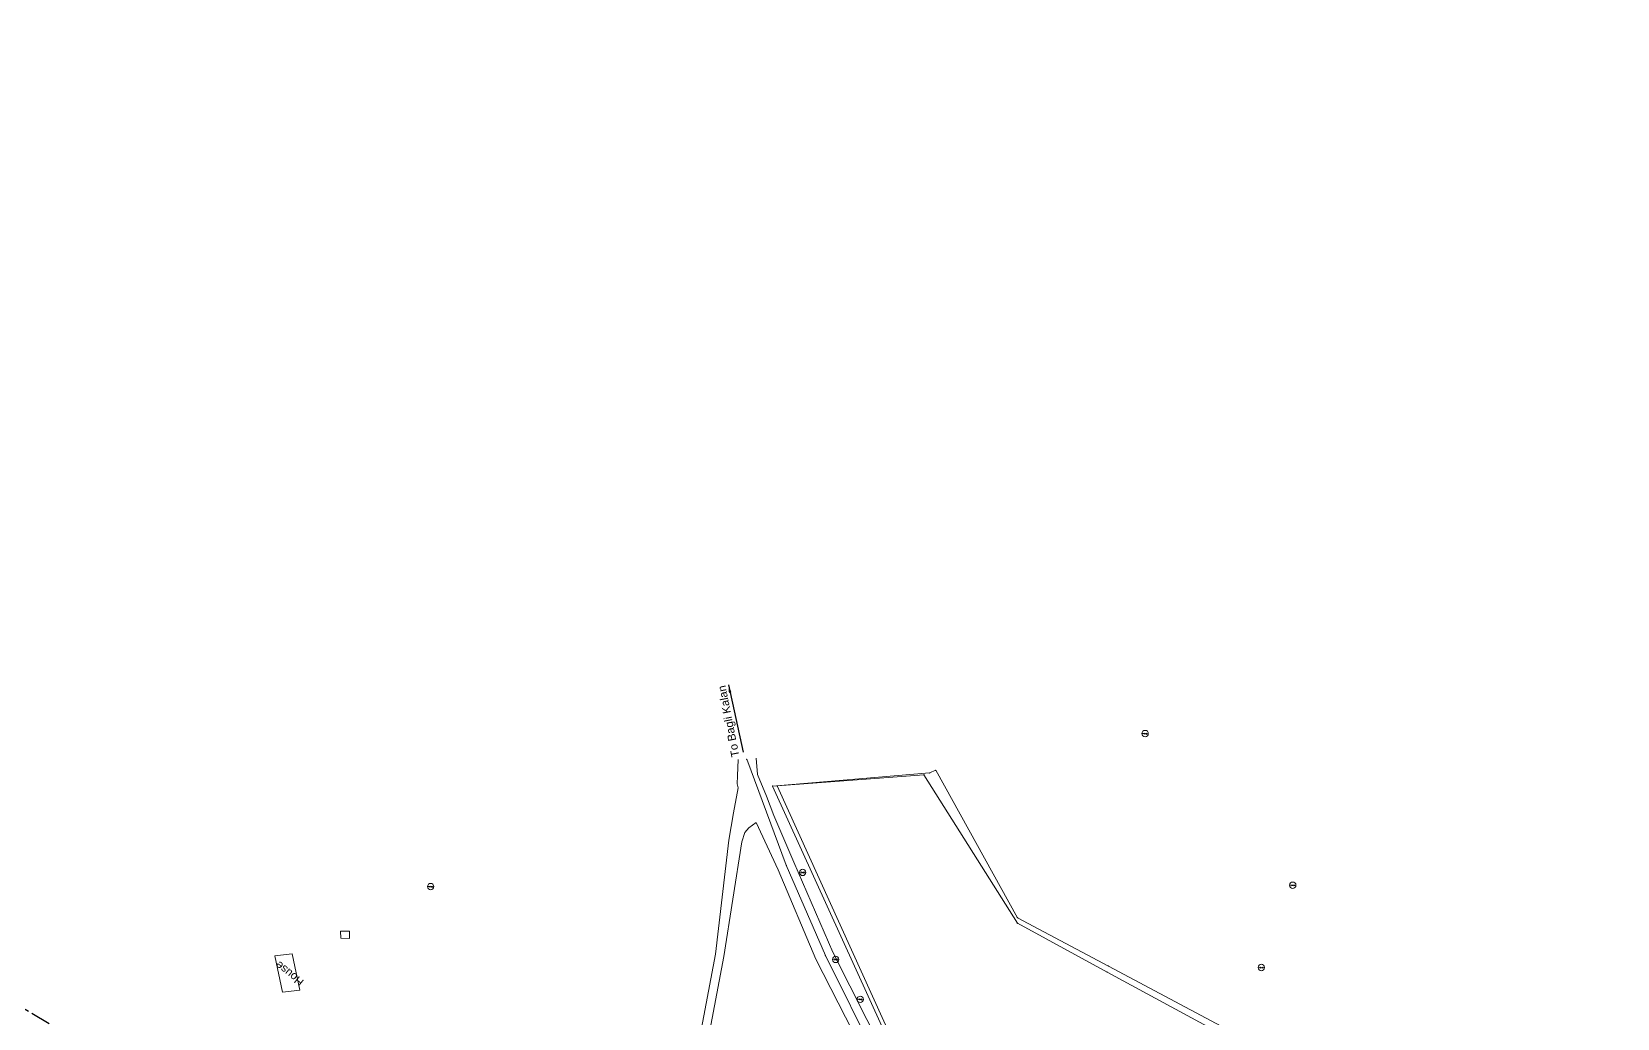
# Model space of a CAD drawing. Header units: metres. Extents: x 593168 to 611286, y 3401475 to 3412398.
# Drawn here: x 609917 to 610412.2, y 3402343.1 to 3402651.2 of the extents above; entities that cross this region are included whole.
import ezdxf

# ---------------------------------------------------------------- set-up
doc = ezdxf.new("R2010")
doc.units = ezdxf.units.M
doc.header["$MEASUREMENT"] = 0
doc.linetypes.add('CENTER', pattern=[2, 1.25, -0.25, 0.25, -0.25])
for name, color, linetype, lineweight in [('Commercial Building Pucca', 251, 'Continuous', 0), ('Electric Pole', 251, 'Continuous', 0), ('Pond Bottom', 5, 'Continuous', 0), ('Pond Top', 5, 'Continuous', 0), ('Residential Building Pucca', 251, 'Continuous', 0), ('Subroad Centre', 34, 'Continuous', 0), ('Subroad Edge', 34, 'Continuous', 0), ('Text1', 251, 'Continuous', 0)]:
    doc.layers.add(name, color=color, linetype=linetype, lineweight=lineweight)
doc.layers.add('Existing Railway Boundary', color=7, linetype='CENTER')
doc.styles.get("Standard").update_dxf_attribs({"font": 'arial.ttf'})
doc.dimstyles.new('ISO-25', dxfattribs={"dimtxt": 2.5, "dimasz": 2.5, "dimexe": 1.25, "dimexo": 0.625, "dimtad": 1, "dimtxsty": 'Standard', "dimcen": 2.5, "dimadec": 0, "dimazin": 0, "dimtfac": 1, "dimtmove": 0, "dimatfit": 3, "dimfxl": 1, "dimarcsym": 0})

# ---------------------------------------------------------------- blocks, each defined once
blk = doc.blocks.new('EP')
blk.add_hatch(color=8).paths.add_polyline_path([(-0.21, -0.05), (-0.21, 0.16), (-0.93, -0.01), (-0.31, 0.07), (-0.31, -0.19), (0.31, 0), (0.31, -0.24), (0.94, -0.01), (0.41, -0.1), (0.43, 0.15)])
at = {"color": 8}
for p, q in [((-0.93, -0.01), (-0.21, 0.16)), ((-0.31, 0.07), (-0.93, -0.01)), ((-0.31, -0.19), (-0.31, 0.07)), ((0.31, 0), (-0.31, -0.19)), ((-0.21, 0.16), (-0.21, -0.05)), ((-0.21, -0.05), (0.43, 0.15)), ((0.31, -0.24), (0.31, 0)), ((0.43, 0.15), (0.41, -0.1)), ((0.94, -0.01), (0.31, -0.24)), ((0.41, -0.1), (0.94, -0.01))]:
    blk.add_line(p, q, dxfattribs=at)
blk.add_circle((0, 0), 1, dxfattribs=at)

msp = doc.modelspace()

# ---------------------------------------------------------------- linework, layer by layer
at = {"layer": 'Commercial Building Pucca'}
msp.add_polyline3d([(610016.2048, 3402368.0135, 258.7633), (610016.1802, 3402370.2169, 258.8383), (610013.4424, 3402370.284, 260.9027), (610013.467, 3402368.0793, 260.9027)], close=True, dxfattribs=at)
at = {"layer": 'Existing Railway Boundary', "ltscale": 5}
msp.add_lwpolyline([(610412.2426, 3402047.4072), (610348.1708, 3402084.3155), (610255.6699, 3402141.9633), (610098.8011, 3402235.9968), (610097.6409, 3402236.5907), (610096.8654, 3402237.0016), (610095.7382, 3402237.4658), (610093.9073, 3402238.4592), (608296.8511, 3403316.4743), (608263.9541, 3403378.7593), (608188.5487, 3403419.3953), (608142.2829, 3403445.4311)], dxfattribs=at)
at = {"layer": 'Pond Bottom'}
msp.add_polyline3d([(610149.8436, 3402415.645, 260.4858), (610192.7476, 3402321.0695, 259.8809), (610229.3636, 3402261.9652, 260.3518), (610266.1227, 3402265.122, 259.686), (610303.5597, 3402253.5571, 260.5268), (610349.0031, 3402276.387, 260.0639), (610330.3377, 3402297.1278, 259.83), (610294.2257, 3402335.0543, 259.876), (610252.8553, 3402357.5013, 259.804), (610224.8813, 3402372.7296, 259.707), (610195.659, 3402419.1385, 259.9089), (610149.8436, 3402415.645, 260.4858)], dxfattribs=at)
for p in [(610195.659, 3402419.139, 259.909), (610149.844, 3402415.645, 260.486), (610224.924, 3402374.5, 260.19), (610224.881, 3402372.73, 259.707), (610252.855, 3402357.501, 259.804)]:
    msp.add_point(p, dxfattribs=at)
at = {"layer": 'Pond Top'}
msp.add_polyline3d([(610148.3945, 3402415.5695, 261.2306), (610197.4347, 3402419.7005, 260.4888), (610199.3595, 3402420.5325, 261.0596), (610224.8829, 3402374.4417, 260.1519), (610253.2705, 3402359.3853, 260.1779), (610294.9615, 3402337.167, 260.4158), (610331.9936, 3402298.5032, 260.6127), (610350.8506, 3402275.9128, 260.3358), (610304.2549, 3402252.1174, 261.0146), (610264.9799, 3402256.2629, 260.6647), (610227.828, 3402260.7105, 261.0116), (610191.6192, 3402320.6663, 260.6047)], close=True, dxfattribs=at)
for p in [(610197.435, 3402419.701, 260.489), (610199.36, 3402420.533, 261.06), (610148.395, 3402415.57, 261.231), (610224.883, 3402374.442, 260.152), (610253.27, 3402359.385, 260.178)]:
    msp.add_point(p, dxfattribs=at)
at = {"layer": 'Residential Building Pucca'}
msp.add_polyline3d([(609998.2641, 3402363.2251, 260.9406), (610000.7203, 3402351.8751, 260.8547), (609995.3141, 3402351.2115, 260.8147), (609992.8579, 3402362.5618, 260.8147)], close=True, dxfattribs=at)
at = {"layer": 'Subroad Centre'}
msp.add_polyline3d([(610033.9956, 3402088.1494, 262.2133), (610041.5615, 3402106.6897, 262.2533), (610055.5487, 3402114.3842, 262.4812), (610073.6678, 3402118.2108, 262.6861), (610121.2932, 3402127.3746, 263.128), (610166.0884, 3402136.4296, 263.8208), (610195.6092, 3402140.7819, 264.1397), (610209.6305, 3402143.493, 264.2477), (610219.9045, 3402160.6826, 263.8838), (610233.8679, 3402187.8758, 262.4892), (610240.4274, 3402201.6675, 262.0693), (610243.7363, 3402209.8728, 261.9004), (610244.6431, 3402218.0658, 261.7274), (610243.5554, 3402227.2513, 261.5924), (610236.0152, 3402240.5439, 261.3625), (610221.51, 3402260.5756, 261.4095), (610202.2225, 3402296.2273, 261.2246), (610180.5943, 3402331.0009, 261.0876), (610164.8961, 3402362.6338, 261.1736), (610152.6262, 3402390.8362, 261.2216), (610140.298, 3402423.9438, 261.4025)], dxfattribs=at)
for p in [(610140.298, 3402423.944, 261.403), (610152.626, 3402390.836, 261.222), (610164.896, 3402362.634, 261.174)]:
    msp.add_point(p, dxfattribs=at)
at = {"layer": 'Subroad Edge'}
for points in [[(610095.5845, 3402239.9048, 263.6129), (610106.4173, 3402242.5616, 263.4099), (610106.1882, 3402248.3263, 263.213), (610105.9935, 3402259.3045, 262.989), (610114.8171, 3402280.0495, 262.6461), (610130.5727, 3402363.0968, 261.6154), (610134.6939, 3402398.663, 261.6134), (610136.141, 3402407.2502, 261.4815), (610137.6259, 3402414.9842, 261.4435), (610137.2942, 3402416.2381, 261.3925), (610137.4329, 3402418.7901, 261.4085), (610137.658, 3402423.9025, 261.3685)], [(610143.2901, 3402424.301, 261.2605), (610143.6302, 3402419.2059, 261.2196), (610146.4639, 3402412.4525, 261.2026), (610148.7499, 3402406.3953, 261.1196), (610154.974, 3402391.8616, 261.0866), (610167.2439, 3402363.6592, 261.0386), (610183.1133, 3402332.1685, 260.9186), (610204.0924, 3402297.4237, 261.1136), (610223.5509, 3402262.077, 261.2945), (610238.1399, 3402242.6857, 261.2875), (610248.0925, 3402232.1765, 261.4615), (610252.3776, 3402235.2536, 261.4355), (610259.2817, 3402238.4712, 261.3505), (610266.7674, 3402242.2925, 261.3095), (610272.4378, 3402243.3543, 261.2885), (610297.4796, 3402248.148, 261.1666), (610322.0724, 3402254.9089, 261.0966)], [(610110.6128, 3402244.4379, 263.133), (610108.2609, 3402246.0018, 263.256), (610108.0849, 3402251.8506, 263.218), (610117.4327, 3402279.2682, 262.9291), (610133.1882, 3402362.3156, 261.8984), (610138.8171, 3402398.158, 261.5994), (610139.7612, 3402401.0901, 261.4635), (610141.0104, 3402402.562, 261.3395), (610143.3052, 3402404.1564, 261.3135), (610150.0937, 3402389.3955, 261.1906), (610161.9075, 3402361.4837, 261.1726), (610178.1088, 3402329.7357, 261.0876), (610199.9568, 3402294.5469, 261.2246), (610218.9148, 3402258.8967, 261.3265), (610228.2571, 3402245.0022, 261.2975), (610210.5516, 3402244.4926, 261.3025), (610183.6448, 3402243.8681, 261.5235), (610164.5755, 3402243.7383, 261.6184), (610123.16, 3402243.1532, 262.3242), (610110.6128, 3402244.4379, 263.133)]]:
    msp.add_polyline3d(points, dxfattribs=at)

# ---------------------------------------------------------------- block references
at = {"layer": 'Electric Pole', "xscale": 0.9997078269177826, "yscale": 0.9997078269177826, "zscale": 0.9997078269177826}
for p in [(610264.753, 3402431.9699, 262.0033), (610157.78, 3402388.6208, 260.8427), (610041.5807, 3402384.1874, 260.6117), (610310.8588, 3402384.615, 260.8757), (610168.0888, 3402361.4432, 261.0496), (610301.0505, 3402358.9164, 260.5098), (610175.7695, 3402348.9721, 260.7157)]:
    msp.add_blockref('EP', p, dxfattribs=at)

# ---------------------------------------------------------------- texts
at = {"layer": 'Subroad Edge'}
msp.add_text('To Bagli Kalan', height=2.5, rotation=101.099383, dxfattribs=at).set_placement((610138.0243, 3402424.9213))
at = {"layer": 'Text1'}
msp.add_text('House', height=2.5, rotation=141.470594, dxfattribs=at).set_placement((610002.185, 3402354.8018, 156.3202))
msp.add_text('House', height=2.5, rotation=141.470594, dxfattribs=at).set_placement((610002.185, 3402354.8018, 156.3202))

# ---------------------------------------------------------------- leaders
at = {"layer": 'Subroad Edge'}
msp.add_leader([(610134.6033, 3402447.1951, -260.4147), (610139.1694, 3402426.1618, -260.4147)], dimstyle='ISO-25', override={"dimtxt": 3, "dimasz": 2.5, "dimgap": 0.625, "dimtad": 0, "dimdec": 3, "dimzin": 2, "dimtdec": 3}, dxfattribs=at)

doc.saveas('drawing.dxf')
